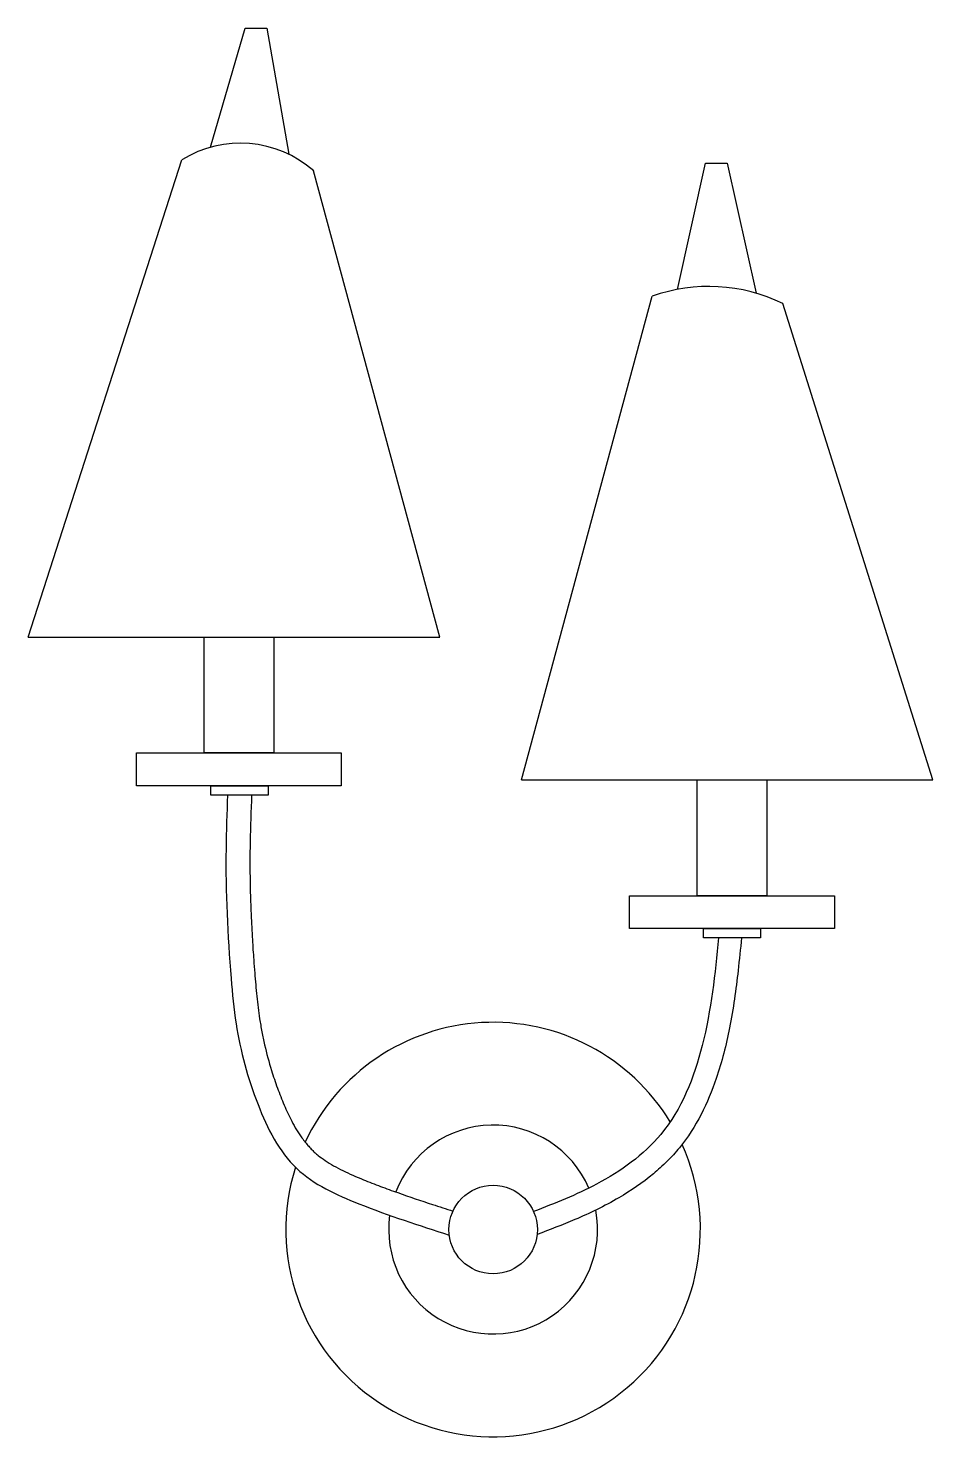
# Model space of a CAD drawing. Header units: millimetres. Extents: x 0 to 352, y 0 to 548.
import ezdxf

# ---------------------------------------------------------------- set-up
doc = ezdxf.new("R2010")
doc.units = ezdxf.units.MM

msp = doc.modelspace()

# ---------------------------------------------------------------- linework, layer by layer
at = {"color": 7}
for p, q in [((70.97, 501.92), (84.44, 548.29)), ((84.44, 548.29), (92.99, 548.29)), ((92.99, 548.29), (101.5, 499.19)), ((0, 311.19), (59.86, 497.02)), ((252.81, 446.59), (263.68, 495.67)), ((263.68, 495.67), (272.16, 495.67)), ((272.16, 495.67), (283.41, 445.12)), ((160.33, 311.19), (111.16, 492.75)), ((192.08, 255.63), (242.96, 443.9)), ((352.24, 255.63), (293.83, 441.07)), ((0, 311.19), (160.33, 311.19)), ((192.08, 255.63), (352.24, 255.63))]:
    msp.add_line(p, q, dxfattribs=at)
for points in [[(68.48, 311.19), (95.59, 311.19), (95.59, 266.1), (68.48, 266.1)], [(42.17, 266.1), (121.9, 266.1), (121.9, 253.35), (42.17, 253.35)], [(71.14, 253.35), (93.42, 253.35), (93.42, 249.73), (71.14, 249.73)], [(260.48, 255.63), (287.59, 255.63), (287.59, 210.53), (260.48, 210.53)], [(234.17, 210.53), (313.9, 210.53), (313.9, 197.79), (234.17, 197.79)], [(262.89, 197.79), (285.17, 197.79), (285.17, 194.16), (262.89, 194.16)]]:
    msp.add_lwpolyline(points, close=True, dxfattribs=at)
msp.add_circle((181.04, 80.55), 17.24, dxfattribs=at)
for centre, radius, start, end in [((82.64, 460.38), 43.14, 48.6114, 121.869), ((265.06, 382.39), 65.35, 63.8793, 109.7662), ((181.04, 80.55), 80.69, 31.3063, 155.0768), ((181.04, 80.55), 40.67, 23.4426, 158.8774), ((181.04, 80.55), 80.69, 162.5034, 24.27), ((181.04, 80.55), 40.67, 172.1253, 10.7491)]:
    msp.add_arc(centre, radius, start, end, dxfattribs=at)
for points, knots in [([(77.64, 249.73), (77.38, 242.74), (76.51, 218.94), (77.89, 189.21), (81.09, 155.67), (87.99, 130.22), (102, 102.19), (131.75, 88.8), (152.23, 82.15), (163.93, 78.42)], [1.310305, 1.310305, 1.310305, 1.310305, 22.275013, 72.737841, 90.528152, 123.095847, 152.190202, 180.067834, 217.208382, 217.208382, 217.208382, 217.208382]), ([(86.99, 249.73), (86.76, 243.6), (86.53, 237.53), (86.38, 229.16), (86.35, 226.81), (86.34, 222.09), (86.36, 219.74), (86.45, 212.66), (86.59, 207.94), (86.93, 199.93), (87.1, 196.65), (87.45, 190.78), (87.62, 188.18), (87.94, 183.87), (88.07, 182.15), (88.33, 178.91), (88.46, 177.39), (88.73, 174.37), (88.87, 172.88), (89.33, 168.42), (89.68, 165.5), (90.38, 160.93), (90.67, 159.24), (91.31, 155.85), (91.67, 154.17), (92.82, 149.13), (93.72, 145.79), (95.45, 140.2), (96.22, 137.93), (97.45, 134.55), (97.88, 133.43), (98.75, 131.21), (99.2, 130.11), (100.58, 126.86), (101.56, 124.77), (103.83, 120.43), (105.15, 118.24), (107.42, 115.08), (108.3, 113.98), (109.66, 112.47), (110.1, 112), (110.93, 111.18), (111.31, 110.82), (112.11, 110.11), (112.52, 109.77), (113.79, 108.74), (114.68, 108.08), (117.72, 106.03), (120.04, 104.73), (125.05, 102.26), (127.73, 101.11), (131.61, 99.53), (132.73, 99.09), (134.95, 98.22), (136.07, 97.8), (139.42, 96.53), (141.66, 95.72), (148.39, 93.32), (152.9, 91.81), (160.08, 89.46), (162.72, 88.61), (165.38, 87.77)], [0.955123, 0.955123, 0.955123, 0.955123, 19.349992, 19.349992, 26.573869, 26.573869, 33.797746, 33.797746, 48.2455, 48.2455, 58.259509, 58.259509, 66.161754, 66.161754, 71.402003, 71.402003, 76.037631, 76.037631, 80.67326, 80.67326, 89.944516, 89.944516, 95.486515, 95.486515, 101.028515, 101.028515, 112.112513, 112.112513, 119.702775, 119.702775, 123.443341, 123.443341, 127.183907, 127.183907, 134.665039, 134.665039, 143.533945, 143.533945, 148.84769, 148.84769, 151.382085, 151.382085, 153.476927, 153.476927, 155.571769, 155.571769, 159.761454, 159.761454, 168.958006, 168.958006, 178.154558, 178.154558, 181.793914, 181.793914, 185.433269, 185.433269, 192.71198, 192.71198, 207.269402, 207.269402, 215.733667, 215.733667, 215.733667, 215.733667]), ([(268.83, 194.16), (267.42, 180.13), (264.68, 153.47), (250.42, 117.12), (223.17, 97.93), (205.11, 90.75), (196.79, 87.57)], [0.772065, 0.772065, 0.772065, 0.772065, 43.17494, 81.37933, 112.973917, 139.751086, 139.751086, 139.751086, 139.751086]), ([(277.74, 194.16), (277.32, 189.86), (276.9, 185.65), (275.58, 174.04), (274.58, 166.58), (272.44, 155.79), (271.7, 152.5), (269.99, 145.91), (269.02, 142.6), (266.27, 134.58), (264.34, 129.9), (259.64, 120.84), (256.87, 116.48), (252.81, 111.49), (252.02, 110.57), (250.4, 108.78), (249.57, 107.92), (247.03, 105.38), (245.27, 103.78), (239.2, 98.74), (234.67, 95.66), (227.21, 91.3), (224.35, 89.78), (218.63, 86.97), (215.76, 85.67), (207.95, 82.34), (203.02, 80.44), (198.17, 78.6)], [0, 0, 0, 0, 12.631915, 12.631915, 34.489125, 34.489125, 43.987989, 43.987989, 53.486853, 53.486853, 67.15509, 67.15509, 80.823328, 80.823328, 83.986206, 83.986206, 87.149084, 87.149084, 93.47484, 93.47484, 108.217208, 108.217208, 117.180276, 117.180276, 126.143344, 126.143344, 141.641902, 141.641902, 141.641902, 141.641902])]:
    msp.add_open_spline(points, degree=3, knots=knots, dxfattribs=at)

doc.saveas('drawing.dxf')
